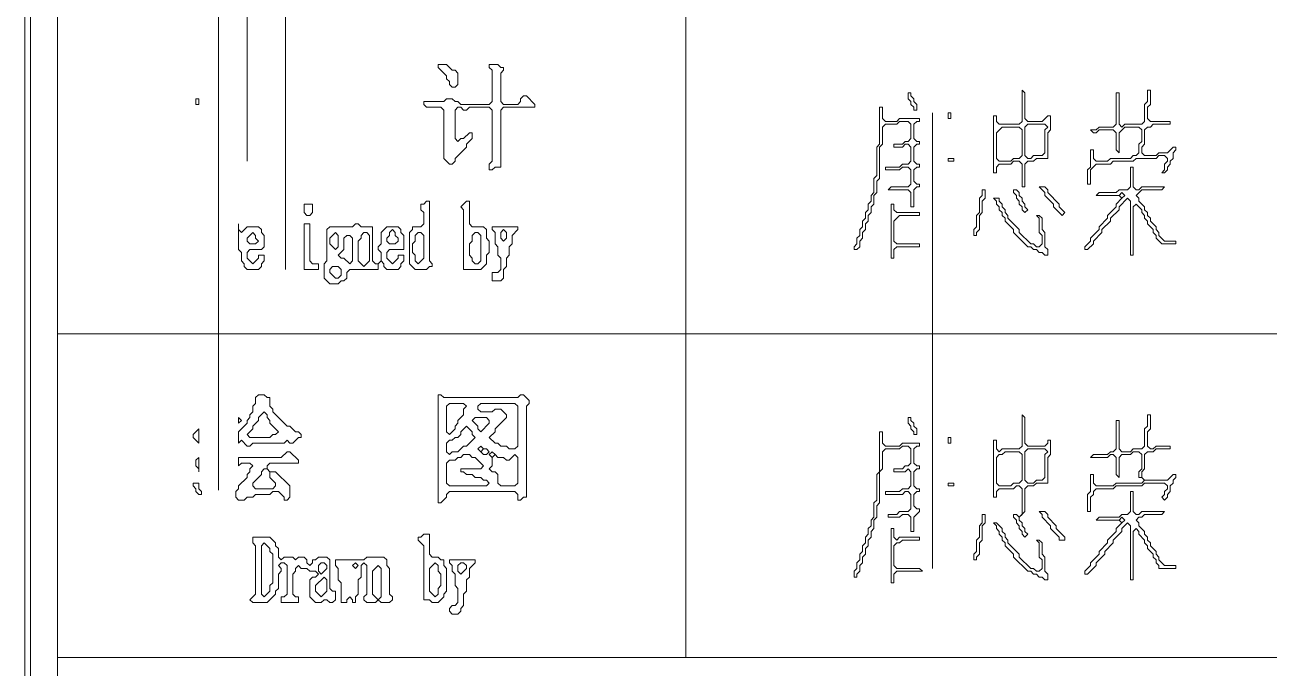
# Model space of a CAD drawing. Header units: millimetres. Extents: x 24 to 865, y 18 to 612.
# Drawn here: x 774.98 to 813.22, y 174.81 to 194.59 of the extents above; entities that cross this region are included whole.
import ezdxf

# ---------------------------------------------------------------- set-up
doc = ezdxf.new("R2010")
doc.units = ezdxf.units.MM
for name, color, linetype, lineweight in [('TRACE_CURVE', 6, 'Continuous', 0), ('TRACE_STRAIGHT', 5, 'Continuous', 0), ('TRACE_TEXT_SYMBOL', 6, 'Continuous', 0)]:
    doc.layers.add(name, color=color, linetype=linetype, lineweight=lineweight)

msp = doc.modelspace()

# ---------------------------------------------------------------- linework, layer by layer
at = {"layer": 'TRACE_CURVE', "color": 6}
msp.add_lwpolyline([(774.98, 600.7), (774.98, 28.726), (775.156, 28.726), (775.156, 600.7)], close=True, dxfattribs=at)
at = {"layer": 'TRACE_STRAIGHT', "color": 5}
for p, q in [((775.986, 601.456), (775.986, 27.883)), ((795.299, 274.996), (795.299, 175.135)), ((781.812, 212.99), (781.812, 190.395)), ((782.994, 212.815), (782.994, 187.067)), ((780.927, 203.533), (780.927, 180.281)), ((802.874, 191.884), (802.874, 177.872)), ((775.986, 185.087), (854.728, 185.087)), ((775.982, 175.135), (854.887, 175.135))]:
    msp.add_line(p, q, dxfattribs=at)
at = {"layer": 'TRACE_TEXT_SYMBOL', "color": 6}
for points in [[(789.256, 193.373), (789.256, 193.285), (789.343, 193.198), (789.343, 192.234), (789.256, 192.147), (788.38, 192.147), (788.292, 192.234), (788.205, 192.234), (788.117, 192.322), (787.942, 192.322), (787.854, 192.234), (787.241, 192.234), (787.241, 192.147), (787.329, 192.059), (787.767, 192.059), (787.854, 191.972), (787.854, 190.483), (788.03, 190.308), (788.117, 190.308), (788.205, 190.395), (788.205, 190.483), (788.555, 190.833), (788.555, 190.921), (788.73, 191.096), (788.73, 191.271), (788.643, 191.271), (788.467, 191.096), (788.38, 191.096), (788.292, 191.008), (788.205, 191.096), (788.205, 191.972), (788.292, 192.059), (788.38, 192.059), (788.467, 191.972), (788.555, 191.972), (788.643, 192.059), (789.256, 192.059), (789.343, 191.972), (789.343, 190.395), (789.256, 190.308), (789.256, 190.133), (789.343, 190.133), (789.431, 190.22), (789.606, 190.22), (789.606, 191.972), (789.694, 192.059), (790.657, 192.059), (790.657, 192.147), (790.394, 192.41), (790.307, 192.41), (790.219, 192.322), (790.219, 192.234), (790.131, 192.147), (789.694, 192.147), (789.606, 192.234), (789.606, 193.11), (789.694, 193.198), (789.694, 193.285), (789.606, 193.285), (789.518, 193.373)], [(787.679, 193.373), (787.679, 193.285), (787.942, 193.023), (787.942, 192.935), (788.03, 192.847), (788.03, 192.76), (788.117, 192.672), (788.205, 192.672), (788.292, 192.76), (788.292, 193.11), (788.205, 193.198), (788.117, 193.198), (787.942, 193.373)], [(802.13, 192.497), (802.13, 192.322), (802.217, 192.234), (802.217, 192.147), (802.305, 192.059), (802.305, 191.972), (802.392, 191.972), (802.392, 192.147), (802.305, 192.234), (802.305, 192.322), (802.217, 192.41), (802.217, 192.497)], [(805.633, 192.585), (805.633, 191.621), (805.545, 191.534), (804.932, 191.534), (804.845, 191.621), (804.845, 191.796), (804.757, 191.796), (804.757, 190.045), (804.845, 190.045), (804.845, 190.22), (804.932, 190.308), (805.283, 190.308), (805.37, 190.395), (805.545, 190.395), (805.633, 190.308), (805.633, 189.607), (805.72, 189.607), (805.72, 190.308), (805.808, 190.395), (805.983, 190.395), (806.071, 190.483), (806.421, 190.483), (806.421, 191.271), (806.509, 191.359), (806.509, 191.796), (806.421, 191.796), (806.246, 191.621), (805.808, 191.621), (805.72, 191.709), (805.72, 192.497)], [(780.235, 192.322), (780.235, 192.147), (780.323, 192.147), (780.323, 192.322)], [(803.356, 191.884), (803.443, 191.884), (803.443, 191.709), (803.356, 191.709)], [(805.02, 191.446), (805.545, 191.446), (805.633, 191.359), (805.633, 190.57), (805.545, 190.483), (805.37, 190.483), (805.283, 190.395), (804.932, 190.395), (804.845, 190.483), (804.845, 191.271)], [(805.72, 191.446), (805.808, 191.534), (806.333, 191.534), (806.421, 191.446), (806.333, 191.359), (806.333, 190.658), (806.246, 190.57), (805.983, 190.57), (805.896, 190.483), (805.808, 190.483), (805.72, 190.57)], [(803.356, 190.483), (803.356, 190.395), (803.531, 190.395), (803.531, 190.483)], [(804.407, 189.519), (804.407, 189.344), (804.319, 189.257), (804.319, 188.819), (804.232, 188.731), (804.232, 188.381), (804.144, 188.293), (804.144, 188.118), (804.232, 188.118), (804.232, 188.206), (804.319, 188.293), (804.319, 188.731), (804.407, 188.819), (804.407, 189.169), (804.494, 189.257), (804.494, 189.519)], [(805.37, 189.519), (805.37, 189.432), (805.458, 189.344), (805.458, 189.257), (805.545, 189.169), (805.545, 189.082), (805.633, 188.994), (805.633, 188.906), (805.72, 188.819), (805.808, 188.906), (805.72, 188.994), (805.72, 189.082), (805.633, 189.169), (805.633, 189.257), (805.545, 189.344), (805.545, 189.432), (805.458, 189.519)], [(806.158, 189.607), (806.333, 189.432), (806.333, 189.344), (806.596, 189.082), (806.596, 188.994), (806.859, 188.731), (806.947, 188.819), (806.771, 188.994), (806.771, 189.082), (806.421, 189.432), (806.421, 189.519), (806.333, 189.607)], [(808.611, 189.344), (808.698, 189.432), (808.786, 189.344), (808.698, 189.257)], [(783.563, 189.082), (783.563, 188.819), (783.651, 188.731), (783.738, 188.731), (783.826, 188.819), (783.826, 189.082)], [(787.329, 189.169), (787.241, 189.082), (787.154, 189.082), (787.154, 188.906), (787.241, 188.819), (787.241, 188.469), (787.154, 188.381), (786.891, 188.381), (786.891, 188.293), (786.804, 188.206), (786.804, 187.242), (786.979, 187.067), (787.329, 187.067), (787.417, 187.155), (787.504, 187.155), (787.504, 187.242), (787.417, 187.33), (787.417, 189.169)], [(788.555, 189.169), (788.38, 188.994), (788.467, 188.906), (788.467, 187.067), (788.993, 187.067), (789.168, 187.242), (789.168, 187.505), (789.256, 187.593), (789.256, 187.943), (789.168, 188.031), (789.168, 188.293), (789.081, 188.381), (788.73, 188.381), (788.643, 188.469), (788.643, 189.169)], [(801.604, 189.082), (801.604, 187.418), (801.692, 187.418), (801.692, 187.68), (801.779, 187.768), (802.48, 187.768), (802.48, 187.855), (801.779, 187.855), (801.692, 187.943), (801.692, 188.556), (801.867, 188.731), (802.48, 188.731), (802.48, 188.819), (801.779, 188.819), (801.692, 188.906), (801.692, 189.082)], [(804.757, 189.257), (804.845, 189.169), (804.845, 189.082), (804.932, 188.994), (804.932, 188.906), (805.02, 188.819), (805.02, 188.731), (805.107, 188.644), (805.107, 188.556), (805.37, 188.293), (805.37, 188.206), (805.808, 187.768), (805.896, 187.768), (805.983, 187.68), (806.071, 187.68), (806.158, 187.593), (806.246, 187.593), (806.333, 187.505), (806.421, 187.505), (806.421, 187.68), (806.333, 187.768), (806.333, 188.206), (806.246, 188.293), (806.246, 188.644), (806.158, 188.731), (806.071, 188.731), (806.158, 188.644), (806.158, 188.206), (806.246, 188.118), (806.246, 187.855), (806.158, 187.768), (806.071, 187.768), (805.983, 187.855), (805.896, 187.855), (805.545, 188.206), (805.545, 188.293), (805.195, 188.644), (805.195, 188.731), (805.107, 188.819), (805.107, 188.906), (805.02, 188.994), (805.02, 189.082), (804.932, 189.169), (804.932, 189.257)], [(781.549, 188.469), (781.549, 187.68), (781.636, 187.593), (781.636, 187.33), (781.724, 187.242), (781.724, 187.155), (781.812, 187.067), (782.162, 187.067), (782.249, 187.155), (782.249, 187.242), (782.337, 187.33), (782.337, 187.505), (782.162, 187.505), (782.162, 187.418), (781.987, 187.242), (781.812, 187.418), (781.812, 187.593), (781.899, 187.68), (782.249, 187.68), (782.337, 187.768), (782.337, 188.118), (782.249, 188.206), (782.249, 188.293), (782.162, 188.381), (781.812, 188.381), (781.636, 188.206), (781.549, 188.293)], [(781.987, 188.206), (782.074, 188.118), (782.074, 188.031), (782.162, 187.943), (782.074, 187.855), (781.899, 187.855), (781.812, 187.943), (781.812, 188.031)], [(783.563, 188.469), (783.563, 187.067), (784.001, 187.067), (784.001, 187.242), (783.826, 187.242), (783.738, 187.33), (783.738, 188.469)], [(785.14, 188.469), (785.052, 188.381), (784.351, 188.381), (784.264, 188.293), (784.264, 187.33), (784.176, 187.242), (784.176, 186.805), (784.351, 186.629), (784.614, 186.629), (784.702, 186.717), (784.789, 186.717), (784.877, 186.805), (784.877, 186.98), (784.964, 187.067), (785.84, 187.067), (785.84, 187.242), (785.928, 187.33), (786.015, 187.242), (786.015, 187.155), (786.103, 187.067), (786.453, 187.067), (786.541, 187.155), (786.541, 187.242), (786.628, 187.33), (786.628, 187.505), (786.453, 187.505), (786.453, 187.418), (786.278, 187.242), (786.103, 187.418), (786.103, 187.593), (786.19, 187.68), (786.628, 187.68), (786.628, 188.118), (786.541, 188.206), (786.541, 188.293), (786.453, 188.381), (786.103, 188.381), (785.928, 188.206), (785.928, 187.855), (785.84, 187.768), (785.84, 187.68), (785.928, 187.593), (785.928, 187.33), (785.84, 187.242), (785.753, 187.242), (785.665, 187.33), (785.665, 188.381), (785.315, 188.381), (785.227, 188.469)], [(784.526, 188.206), (784.614, 188.118), (784.614, 187.768), (784.526, 187.68), (784.351, 187.855), (784.351, 188.031)], [(785.315, 188.118), (785.402, 188.206), (785.49, 188.206), (785.577, 188.118), (785.577, 187.33), (785.402, 187.155), (785.227, 187.33), (785.227, 187.943), (785.315, 188.031)], [(786.19, 188.206), (786.278, 188.293), (786.366, 188.206), (786.366, 188.118), (786.453, 188.031), (786.453, 187.943), (786.366, 187.855), (786.19, 187.855), (786.103, 187.943), (786.103, 188.031), (786.19, 188.118)], [(786.979, 188.118), (787.066, 188.206), (787.154, 188.206), (787.241, 188.118), (787.241, 187.418), (787.066, 187.242), (786.979, 187.33), (786.979, 187.505), (786.891, 187.593), (786.891, 187.855), (786.979, 187.943)], [(788.73, 188.118), (788.818, 188.206), (788.905, 188.206), (788.993, 188.118), (788.993, 187.33), (788.905, 187.242), (788.818, 187.242), (788.73, 187.33), (788.73, 187.418), (788.643, 187.505), (788.643, 187.855), (788.73, 187.943)], [(789.343, 188.381), (789.343, 188.293), (789.431, 188.206), (789.431, 187.855), (789.518, 187.768), (789.518, 187.505), (789.606, 187.418), (789.606, 187.067), (789.518, 186.98), (789.343, 186.98), (789.343, 186.717), (789.606, 186.717), (789.694, 186.805), (789.694, 187.067), (789.781, 187.155), (789.781, 187.418), (789.869, 187.505), (789.869, 187.768), (789.956, 187.855), (789.956, 188.118), (790.131, 188.293), (790.131, 188.381)], [(789.606, 188.206), (789.694, 188.293), (789.781, 188.206), (789.781, 188.031), (789.694, 187.943), (789.606, 188.031)], [(784.789, 188.031), (784.877, 188.118), (784.964, 188.118), (785.052, 188.031), (785.052, 187.33), (784.964, 187.242), (784.789, 187.418), (784.702, 187.418), (784.614, 187.505), (784.789, 187.68)], [(784.351, 187.067), (784.439, 187.155), (784.614, 187.155), (784.702, 187.067), (784.702, 186.892), (784.614, 186.805), (784.526, 186.805), (784.351, 186.98)], [(782.162, 183.214), (782.074, 183.126), (782.074, 182.951), (781.987, 182.864), (781.987, 182.688), (781.899, 182.601), (781.899, 182.513), (781.812, 182.426), (781.812, 182.338), (781.549, 182.075), (781.549, 181.725), (781.636, 181.813), (781.812, 181.637), (781.899, 181.637), (781.987, 181.725), (782.95, 181.725), (783.038, 181.813), (783.125, 181.725), (783.213, 181.725), (783.388, 181.9), (783.476, 181.9), (783.476, 181.988), (783.388, 182.075), (783.3, 182.075), (783.125, 182.25), (783.038, 182.25), (782.6, 182.688), (782.6, 182.776), (782.512, 182.864), (782.512, 183.126), (782.425, 183.126), (782.337, 183.214)], [(787.679, 183.214), (787.679, 179.886), (787.767, 179.886), (787.942, 180.061), (787.942, 180.149), (788.03, 180.236), (790.044, 180.236), (790.131, 180.149), (790.131, 179.973), (790.219, 179.973), (790.307, 180.061), (790.394, 180.061), (790.394, 182.864), (790.482, 182.951), (790.482, 183.039), (790.307, 183.214), (790.219, 183.214), (790.131, 183.126), (787.854, 183.126), (787.767, 183.214)], [(787.942, 182.864), (788.03, 182.951), (788.467, 182.951), (788.555, 182.864), (788.467, 182.776), (788.467, 182.601), (788.292, 182.426), (788.292, 182.338), (788.205, 182.25), (788.205, 182.163), (788.03, 181.988), (787.942, 182.075)], [(788.905, 182.864), (788.993, 182.951), (790.044, 182.951), (790.131, 182.864), (790.131, 181.637), (790.044, 181.55), (789.869, 181.55), (789.781, 181.637), (789.606, 181.637), (789.518, 181.725), (789.431, 181.725), (789.256, 181.9), (789.431, 182.075), (789.431, 182.163), (789.781, 182.513), (789.781, 182.601), (789.606, 182.776), (789.431, 182.776), (789.343, 182.688), (788.993, 182.688), (788.905, 182.776)], [(781.549, 182.513), (781.549, 182.338), (781.636, 182.426)], [(782.337, 182.688), (782.425, 182.601), (782.425, 182.513), (782.512, 182.426), (782.512, 182.338), (782.775, 182.075), (782.687, 181.988), (782.6, 181.988), (782.512, 181.9), (781.899, 181.9), (781.812, 181.988), (781.987, 182.163), (781.987, 182.25), (782.162, 182.426), (782.162, 182.513)], [(788.73, 182.426), (788.818, 182.513), (789.168, 182.513), (789.256, 182.426), (789.256, 182.338), (788.993, 182.075), (788.905, 182.163), (788.905, 182.25)], [(802.13, 182.513), (802.13, 182.338), (802.217, 182.25), (802.217, 182.163), (802.305, 182.075), (802.305, 181.988), (802.392, 181.988), (802.392, 182.163), (802.305, 182.25), (802.305, 182.338), (802.217, 182.426), (802.217, 182.513)], [(805.633, 182.601), (805.633, 181.637), (805.545, 181.55), (805.02, 181.55), (804.932, 181.462), (804.845, 181.55), (804.845, 181.813), (804.757, 181.813), (804.757, 180.061), (804.845, 180.061), (804.845, 180.236), (804.932, 180.324), (805.37, 180.324), (805.458, 180.411), (805.545, 180.411), (805.633, 180.324), (805.633, 179.536), (805.545, 179.448), (805.458, 179.536), (805.37, 179.536), (805.37, 179.448), (805.458, 179.36), (805.458, 179.273), (805.545, 179.185), (805.545, 179.098), (805.633, 179.01), (805.633, 178.922), (805.72, 178.835), (805.808, 178.922), (805.72, 179.01), (805.72, 179.098), (805.633, 179.185), (805.633, 179.273), (805.545, 179.36), (805.545, 179.448), (805.72, 179.623), (805.72, 180.324), (805.808, 180.411), (805.983, 180.411), (806.071, 180.499), (806.421, 180.499), (806.421, 181.287), (806.509, 181.375), (806.509, 181.813), (806.421, 181.813), (806.421, 181.725), (806.333, 181.637), (805.808, 181.637), (805.72, 181.725), (805.72, 182.513)], [(780.323, 182.163), (780.148, 181.988), (780.148, 181.9), (780.323, 181.725)], [(788.555, 182.25), (788.73, 182.075), (788.73, 181.988), (788.818, 181.9), (788.555, 181.637), (788.467, 181.637), (788.292, 181.462), (788.117, 181.462), (788.03, 181.375), (787.942, 181.462), (787.942, 181.725), (788.03, 181.813), (788.117, 181.813), (788.205, 181.9), (788.292, 181.9), (788.38, 181.988), (788.38, 182.075)], [(803.356, 181.9), (803.443, 181.9), (803.443, 181.725), (803.356, 181.725)], [(780.323, 181.287), (780.235, 181.2), (780.235, 181.024), (780.323, 180.937), (780.323, 180.849)], [(783.038, 181.462), (782.862, 181.287), (781.549, 181.287), (781.549, 181.024), (781.636, 181.112), (781.899, 181.112), (781.987, 181.024), (781.899, 180.937), (781.899, 180.849), (781.812, 180.762), (781.812, 180.674), (781.549, 180.411), (781.549, 180.324), (781.461, 180.236), (781.461, 180.061), (781.549, 179.973), (781.724, 179.973), (781.812, 180.061), (781.987, 180.061), (782.074, 180.149), (782.512, 180.149), (782.6, 180.236), (782.775, 180.236), (782.95, 180.061), (782.95, 179.973), (783.038, 179.973), (783.125, 180.061), (783.125, 180.411), (782.687, 180.849), (782.512, 180.849), (782.425, 180.937), (782.425, 181.024), (782.512, 181.112), (783.388, 181.112), (783.388, 181.2), (783.125, 181.462)], [(788.38, 181.287), (788.467, 181.375), (788.643, 181.375), (788.73, 181.287), (788.818, 181.287), (789.081, 181.024), (788.993, 180.937), (788.38, 180.937), (788.38, 180.849), (788.467, 180.849), (788.555, 180.762), (788.73, 180.762), (788.818, 180.674), (788.993, 180.674), (789.081, 180.586), (789.168, 180.586), (789.256, 180.499), (789.168, 180.411), (788.03, 180.411), (787.942, 180.499), (787.942, 181.112), (788.03, 181.2), (788.205, 181.2), (788.292, 181.287)], [(788.905, 181.55), (788.993, 181.637), (789.081, 181.55), (788.993, 181.462)], [(788.993, 181.462), (789.081, 181.55), (789.168, 181.55), (789.256, 181.462), (789.168, 181.375), (789.081, 181.375)], [(789.256, 181.375), (789.343, 181.462), (789.431, 181.375), (789.343, 181.287)], [(789.343, 181.287), (789.431, 181.375), (789.518, 181.287), (789.694, 181.287), (789.781, 181.2), (789.869, 181.2), (790.044, 181.375), (790.131, 181.287), (790.131, 180.499), (790.044, 180.411), (789.606, 180.411), (789.518, 180.499), (789.518, 180.762), (789.431, 180.849), (789.343, 180.849), (789.256, 180.937), (789.343, 181.024)], [(805.02, 181.375), (805.107, 181.462), (805.545, 181.462), (805.633, 181.375), (805.633, 180.586), (805.545, 180.499), (805.37, 180.499), (805.283, 180.411), (804.932, 180.411), (804.845, 180.499), (804.845, 181.287), (804.932, 181.375)], [(805.72, 181.462), (805.808, 181.55), (806.333, 181.55), (806.421, 181.462), (806.333, 181.375), (806.333, 180.674), (806.246, 180.586), (806.071, 180.586), (805.983, 180.499), (805.808, 180.499), (805.72, 180.586)], [(782.249, 180.849), (782.337, 180.937), (782.425, 180.937), (782.512, 180.849), (782.512, 180.674), (782.687, 180.499), (782.687, 180.411), (782.6, 180.324), (782.074, 180.324), (781.987, 180.411), (781.987, 180.499), (782.249, 180.762)], [(780.148, 180.499), (780.148, 180.411), (780.235, 180.324), (780.235, 180.236), (780.323, 180.149), (780.41, 180.149), (780.41, 180.236), (780.323, 180.324), (780.323, 180.499)], [(803.356, 180.499), (803.356, 180.411), (803.531, 180.411), (803.531, 180.499)], [(804.407, 179.536), (804.407, 179.273), (804.319, 179.185), (804.319, 178.835), (804.232, 178.747), (804.232, 178.397), (804.144, 178.309), (804.144, 178.134), (804.232, 178.134), (804.232, 178.222), (804.319, 178.309), (804.319, 178.66), (804.407, 178.747), (804.407, 179.185), (804.494, 179.273), (804.494, 179.536)], [(806.158, 179.623), (806.246, 179.536), (806.246, 179.448), (806.509, 179.185), (806.509, 179.098), (806.771, 178.835), (806.771, 178.747), (806.947, 178.747), (806.947, 178.835), (806.684, 179.098), (806.684, 179.185), (806.421, 179.448), (806.421, 179.536), (806.333, 179.623)], [(808.611, 179.36), (808.698, 179.448), (808.786, 179.36), (808.698, 179.273)], [(801.604, 179.098), (801.604, 177.434), (801.692, 177.434), (801.692, 177.696), (801.779, 177.784), (802.568, 177.784), (802.48, 177.872), (801.779, 177.872), (801.692, 177.959), (801.692, 178.572), (801.779, 178.66), (801.867, 178.66), (801.955, 178.747), (802.48, 178.747), (802.48, 178.835), (801.867, 178.835), (801.779, 178.747), (801.692, 178.835), (801.692, 179.098)], [(804.757, 179.273), (804.845, 179.185), (804.845, 179.098), (804.932, 179.01), (804.932, 178.922), (805.02, 178.835), (805.02, 178.747), (805.107, 178.66), (805.107, 178.572), (805.37, 178.309), (805.37, 178.222), (805.808, 177.784), (805.896, 177.784), (805.983, 177.696), (806.071, 177.696), (806.158, 177.609), (806.246, 177.609), (806.333, 177.521), (806.421, 177.521), (806.421, 177.696), (806.333, 177.784), (806.333, 178.222), (806.246, 178.309), (806.246, 178.66), (806.158, 178.747), (806.071, 178.747), (806.158, 178.66), (806.158, 178.222), (806.246, 178.134), (806.246, 177.872), (806.158, 177.784), (806.071, 177.784), (805.983, 177.872), (805.896, 177.872), (805.545, 178.222), (805.545, 178.309), (805.195, 178.66), (805.195, 178.747), (805.107, 178.835), (805.107, 178.922), (805.02, 179.01), (805.02, 179.098), (804.845, 179.273)], [(782.249, 178.572), (782.337, 178.66), (782.512, 178.485), (782.512, 178.397), (782.6, 178.309), (782.6, 177.434), (782.512, 177.346), (782.512, 177.171), (782.337, 176.996), (782.249, 177.083)], [(787.241, 178.922), (787.154, 178.835), (787.066, 178.835), (787.066, 178.747), (787.241, 178.572), (787.241, 176.908), (787.417, 176.908), (787.504, 176.821), (787.679, 176.821), (787.854, 176.996), (787.854, 177.083), (787.942, 177.171), (787.942, 177.872), (787.854, 177.959), (787.854, 178.134), (787.767, 178.134), (787.679, 178.222), (787.504, 178.222), (787.417, 178.309), (787.417, 178.922)], [(785.49, 178.222), (785.402, 178.134), (784.526, 178.134), (784.526, 177.959), (784.614, 177.872), (784.614, 177.521), (784.702, 177.434), (784.702, 176.821), (784.877, 176.821), (784.877, 176.908), (784.964, 176.996), (785.052, 176.908), (785.052, 176.821), (785.14, 176.821), (785.14, 176.996), (785.227, 177.083), (785.227, 177.521), (785.315, 177.609), (785.315, 177.959), (785.402, 178.047), (785.49, 177.959), (785.49, 177.083), (785.402, 176.996), (785.402, 176.908), (785.49, 176.821), (785.753, 176.821), (785.84, 176.908), (785.928, 176.821), (786.19, 176.821), (786.278, 176.908), (786.278, 176.996), (786.19, 177.083), (786.19, 177.872), (786.103, 177.959), (786.103, 178.134), (786.015, 178.222)], [(784.001, 177.959), (784.089, 178.047), (784.176, 178.047), (784.264, 177.959), (784.264, 177.872), (784.089, 177.696), (784.001, 177.784)], [(785.052, 177.959), (785.14, 178.047), (785.227, 177.959), (785.14, 177.872)], [(785.84, 177.959), (785.928, 177.872), (785.928, 176.996), (785.84, 176.908), (785.665, 177.083), (785.665, 177.784)], [(787.592, 178.047), (787.679, 177.959), (787.679, 177.784), (787.767, 177.696), (787.767, 177.346), (787.679, 177.258), (787.679, 177.083), (787.592, 176.996), (787.417, 177.171), (787.417, 177.872)], [(788.03, 178.134), (788.03, 178.047), (788.117, 177.959), (788.117, 177.784), (788.205, 177.696), (788.205, 177.346), (788.292, 177.258), (788.292, 176.821), (788.205, 176.733), (788.117, 176.733), (788.03, 176.645), (788.03, 176.558), (788.117, 176.47), (788.292, 176.47), (788.38, 176.558), (788.38, 176.645), (788.467, 176.733), (788.467, 177.083), (788.555, 177.171), (788.555, 177.521), (788.643, 177.609), (788.643, 177.872), (788.818, 178.047), (788.818, 178.134)], [(788.292, 177.959), (788.38, 178.047), (788.467, 178.047), (788.555, 177.959), (788.555, 177.872), (788.38, 177.696), (788.292, 177.784)], [(784.176, 177.609), (784.264, 177.521), (784.264, 177.171), (784.089, 176.996), (783.913, 177.171), (783.913, 177.346)]]:
    msp.add_lwpolyline(points, close=True, dxfattribs=at)
for points in [[(809.486, 192.585), (809.486, 192.234), (809.399, 192.147), (809.399, 191.621), (809.311, 191.534), (808.786, 191.534), (808.698, 191.446), (808.611, 191.534), (808.611, 192.497), (808.523, 192.497), (808.523, 191.534), (808.435, 191.446), (807.997, 191.446), (807.91, 191.359), (807.735, 191.359), (807.822, 191.271), (807.91, 191.271), (807.997, 191.359), (808.435, 191.359), (808.523, 191.271), (808.523, 190.746), (808.611, 190.658), (808.611, 191.271), (808.786, 191.446), (809.224, 191.446), (809.311, 191.359), (809.311, 191.008), (809.224, 190.921), (809.224, 190.658), (809.136, 190.57), (809.048, 190.57), (808.961, 190.483), (808.348, 190.483), (808.26, 190.395), (807.91, 190.395), (807.822, 190.483), (807.822, 190.746), (807.735, 190.746), (807.735, 190.22), (807.647, 190.133), (807.647, 189.695), (807.735, 189.695), (807.735, 190.133), (807.91, 190.308), (808.348, 190.308), (808.435, 190.395), (809.048, 190.395), (809.136, 190.483), (809.749, 190.483), (809.837, 190.57), (810.012, 190.57), (810.099, 190.483), (810.099, 190.395), (810.012, 190.308), (810.012, 190.133), (809.924, 190.045), (810.012, 190.045), (810.099, 190.133), (810.099, 190.22), (810.187, 190.308), (810.187, 190.395), (810.274, 190.483), (810.274, 190.658), (810.362, 190.746)], [(810.362, 190.746), (810.362, 190.833), (810.274, 190.833), (810.099, 190.658), (809.837, 190.658), (809.749, 190.57), (809.399, 190.57), (809.311, 190.658), (809.311, 190.833), (809.399, 190.921), (809.399, 191.359), (809.486, 191.446), (809.574, 191.446), (809.661, 191.534), (810.187, 191.534), (810.187, 191.621), (809.574, 191.621), (809.486, 191.709), (809.486, 192.059), (809.574, 192.147), (809.574, 192.585), (809.486, 192.585)], [(801.254, 192.059), (801.254, 190.921), (801.166, 190.833), (801.166, 189.957), (801.079, 189.87), (801.079, 189.432), (800.991, 189.344), (800.991, 189.169), (800.904, 189.082), (800.904, 188.906), (800.816, 188.819), (800.816, 188.644), (800.728, 188.556), (800.728, 188.381), (800.641, 188.293), (800.641, 188.118), (800.553, 188.031), (800.553, 187.855), (800.466, 187.768), (800.466, 187.68), (800.553, 187.68), (800.641, 187.768), (800.641, 187.943), (800.728, 188.031), (800.728, 188.206), (800.816, 188.293), (800.816, 188.469), (800.904, 188.556), (800.904, 188.731), (800.991, 188.819), (800.991, 188.994), (801.079, 189.082), (801.079, 189.344), (801.166, 189.432), (801.166, 189.782), (801.254, 189.87), (801.254, 190.833), (801.342, 190.921), (801.342, 191.446), (801.429, 191.534), (801.779, 191.534), (801.867, 191.621), (802.13, 191.621), (802.217, 191.534), (802.217, 191.096), (802.13, 191.008), (802.042, 191.008), (801.955, 190.921), (801.692, 190.921), (801.692, 190.833), (801.955, 190.833), (802.042, 190.921), (802.13, 190.921), (802.217, 190.833), (802.217, 190.395), (802.13, 190.308), (801.955, 190.308), (801.867, 190.22), (801.429, 190.22), (801.429, 190.133), (801.867, 190.133), (801.955, 190.22), (802.13, 190.22), (802.217, 190.133)], [(802.217, 190.133), (802.217, 189.695), (802.13, 189.607), (801.604, 189.607), (801.517, 189.519), (802.13, 189.519), (802.217, 189.432), (802.217, 188.994), (802.305, 188.994), (802.305, 189.519), (802.392, 189.607), (802.48, 189.607), (802.48, 189.695), (802.392, 189.695), (802.305, 189.782), (802.305, 190.133), (802.392, 190.22), (802.48, 190.22), (802.48, 190.308), (802.392, 190.308), (802.305, 190.395), (802.305, 190.833), (802.392, 190.921), (802.48, 190.921), (802.48, 191.008), (802.392, 191.008), (802.305, 191.096), (802.305, 191.534), (802.392, 191.621), (802.48, 191.621), (802.48, 191.709), (801.867, 191.709), (801.779, 191.621), (801.429, 191.621), (801.342, 191.709), (801.342, 192.059), (801.254, 192.059)], [(808.961, 190.22), (808.961, 189.607), (808.873, 189.519), (808.611, 189.519), (808.523, 189.432), (807.997, 189.432), (807.91, 189.344), (808.611, 189.344), (808.698, 189.257), (808.523, 189.082), (808.523, 188.994), (808.26, 188.731), (808.26, 188.644), (807.997, 188.381), (807.997, 188.293), (807.735, 188.031), (807.735, 187.943), (807.56, 187.768), (807.56, 187.68), (807.647, 187.68), (807.822, 187.855), (807.822, 187.943), (808.085, 188.206), (808.085, 188.293), (808.348, 188.556), (808.348, 188.644), (808.611, 188.906), (808.611, 188.994), (808.873, 189.257), (808.961, 189.169), (808.961, 187.505), (809.048, 187.505), (809.048, 188.994), (809.136, 189.082), (809.311, 188.906), (809.311, 188.819), (809.399, 188.731), (809.399, 188.644), (809.486, 188.556), (809.486, 188.469), (809.661, 188.293), (809.661, 188.206), (809.749, 188.118), (809.749, 188.031), (809.924, 187.855), (810.362, 187.855), (810.362, 187.943), (810.012, 187.943), (809.837, 188.118), (809.837, 188.206), (809.749, 188.293), (809.749, 188.381), (809.574, 188.556), (809.574, 188.644), (809.486, 188.731), (809.486, 188.819), (809.399, 188.906), (809.399, 188.994), (809.224, 189.169), (809.224, 189.257), (809.136, 189.344), (809.311, 189.519), (809.924, 189.519), (810.012, 189.607)], [(810.012, 189.607), (809.311, 189.607), (809.224, 189.519), (809.136, 189.519), (809.048, 189.607), (809.048, 190.22), (808.961, 190.22)], [(809.486, 182.601), (809.486, 182.25), (809.399, 182.163), (809.399, 181.637), (809.311, 181.55), (809.048, 181.55), (808.961, 181.462), (808.698, 181.462), (808.611, 181.55), (808.611, 182.426), (808.523, 182.426), (808.523, 181.55), (808.435, 181.462), (808.348, 181.462), (808.26, 181.375), (807.822, 181.375), (807.735, 181.287), (808.26, 181.287), (808.348, 181.375), (808.435, 181.375), (808.523, 181.287), (808.523, 180.762), (808.611, 180.674), (808.611, 181.287), (808.698, 181.375), (808.961, 181.375), (809.048, 181.462), (809.224, 181.462), (809.311, 181.375), (809.311, 180.937), (809.224, 180.849), (809.224, 180.674), (809.311, 180.674), (809.399, 180.586), (809.311, 180.499), (808.523, 180.499), (808.435, 180.411), (807.91, 180.411), (807.822, 180.499), (807.822, 180.762), (807.735, 180.762), (807.735, 180.236), (807.647, 180.149), (807.647, 179.623), (807.735, 179.623), (807.735, 180.061), (807.822, 180.149), (807.822, 180.236), (807.91, 180.324), (808.435, 180.324), (808.523, 180.411), (809.311, 180.411), (809.399, 180.499), (810.012, 180.499), (810.099, 180.411), (810.099, 180.324), (810.012, 180.236), (810.012, 180.149), (809.924, 180.061), (810.012, 179.973), (810.099, 180.061), (810.099, 180.149), (810.187, 180.236), (810.187, 180.411)], [(810.187, 180.411), (810.274, 180.499), (810.274, 180.586), (810.362, 180.674), (810.362, 180.762), (810.274, 180.762), (810.099, 180.586), (809.399, 180.586), (809.311, 180.674), (809.311, 180.849), (809.399, 180.937), (809.399, 181.375), (809.486, 181.462), (809.661, 181.462), (809.749, 181.55), (810.187, 181.55), (810.187, 181.637), (809.749, 181.637), (809.661, 181.55), (809.574, 181.55), (809.486, 181.637), (809.486, 182.075), (809.574, 182.163), (809.574, 182.601), (809.486, 182.601)], [(801.254, 182.075), (801.254, 180.849), (801.166, 180.762), (801.166, 179.973), (801.079, 179.886), (801.079, 179.448), (800.991, 179.36), (800.991, 179.185), (800.904, 179.098), (800.904, 178.922), (800.816, 178.835), (800.816, 178.66), (800.728, 178.572), (800.728, 178.397), (800.641, 178.309), (800.641, 178.134), (800.553, 178.047), (800.553, 177.872), (800.466, 177.784), (800.466, 177.609), (800.553, 177.609), (800.553, 177.696), (800.641, 177.784), (800.641, 177.959), (800.728, 178.047), (800.728, 178.222), (800.816, 178.309), (800.816, 178.485), (800.904, 178.572), (800.904, 178.747), (800.991, 178.835), (800.991, 179.01), (801.079, 179.098), (801.079, 179.36), (801.166, 179.448), (801.166, 179.798), (801.254, 179.886), (801.254, 180.849), (801.342, 180.937), (801.342, 181.462), (801.429, 181.55), (801.867, 181.55), (801.955, 181.637), (802.13, 181.637), (802.217, 181.55), (802.217, 181.112), (802.13, 181.024), (802.042, 181.024), (801.955, 180.937), (801.692, 180.937), (801.692, 180.849), (802.042, 180.849), (802.13, 180.937), (802.217, 180.849), (802.217, 180.411), (802.13, 180.324), (801.955, 180.324), (801.867, 180.236), (801.429, 180.236), (801.429, 180.149), (801.955, 180.149), (802.042, 180.236), (802.13, 180.236), (802.217, 180.149)], [(802.217, 180.149), (802.217, 179.711), (802.13, 179.623), (801.867, 179.623), (801.779, 179.536), (801.517, 179.536), (801.517, 179.448), (801.867, 179.448), (801.955, 179.536), (802.13, 179.536), (802.217, 179.448), (802.217, 179.01), (802.305, 179.01), (802.305, 179.448), (802.48, 179.623), (802.48, 179.711), (802.392, 179.711), (802.305, 179.798), (802.305, 180.149), (802.392, 180.236), (802.48, 180.236), (802.48, 180.324), (802.392, 180.324), (802.305, 180.411), (802.305, 180.849), (802.392, 180.937), (802.48, 180.937), (802.48, 181.024), (802.392, 181.024), (802.305, 181.112), (802.305, 181.55), (802.392, 181.637), (802.48, 181.637), (802.48, 181.725), (801.955, 181.725), (801.867, 181.637), (801.429, 181.637), (801.342, 181.725), (801.342, 182.075), (801.254, 182.075)], [(808.961, 180.236), (808.961, 179.623), (808.873, 179.536), (808.698, 179.536), (808.611, 179.448), (807.997, 179.448), (807.91, 179.36), (808.611, 179.36), (808.698, 179.273), (808.523, 179.098), (808.523, 179.01), (808.26, 178.747), (808.26, 178.66), (807.997, 178.397), (807.997, 178.309), (807.735, 178.047), (807.735, 177.959), (807.56, 177.784), (807.56, 177.696), (807.647, 177.696), (807.91, 177.959), (807.91, 178.047), (808.173, 178.309), (808.173, 178.397), (808.435, 178.66), (808.435, 178.747), (808.698, 179.01), (808.698, 179.098), (808.873, 179.273), (808.961, 179.185), (808.961, 177.521), (809.048, 177.521), (809.048, 179.01), (809.136, 179.098), (809.224, 179.01), (809.224, 178.922), (809.399, 178.747), (809.399, 178.66), (809.486, 178.572), (809.486, 178.485), (809.661, 178.309), (809.661, 178.222), (809.749, 178.134), (809.749, 178.047), (809.837, 177.959), (809.837, 177.872), (810.362, 177.872), (810.362, 177.959), (810.012, 177.959), (809.837, 178.134), (809.837, 178.222), (809.749, 178.309), (809.749, 178.397), (809.574, 178.572), (809.574, 178.66), (809.486, 178.747), (809.486, 178.835), (809.399, 178.922), (809.399, 179.01), (809.224, 179.185), (809.224, 179.273), (809.136, 179.36), (809.224, 179.448), (809.311, 179.448)], [(809.311, 179.448), (809.399, 179.536), (809.924, 179.536), (810.012, 179.623), (809.311, 179.623), (809.224, 179.536), (809.136, 179.536), (809.048, 179.623), (809.048, 180.236), (808.961, 180.236)], [(781.987, 178.835), (781.987, 178.66), (782.074, 178.572), (782.074, 177.083), (781.899, 176.908), (781.987, 176.821), (782.425, 176.821), (782.687, 177.083), (782.687, 177.171), (782.775, 177.258), (782.775, 177.696), (782.862, 177.784), (782.862, 177.872), (782.775, 177.959), (782.862, 178.047), (782.95, 178.047), (783.038, 177.959), (783.038, 177.083), (782.95, 176.996), (782.862, 176.996), (782.862, 176.821), (783.388, 176.821), (783.388, 176.996), (783.3, 176.996), (783.213, 177.083), (783.213, 177.696), (783.3, 177.784), (783.3, 177.872), (783.388, 177.959), (783.476, 177.872), (783.651, 177.872), (783.738, 177.784), (783.913, 177.784), (784.001, 177.696), (783.913, 177.609), (783.826, 177.609), (783.738, 177.521), (783.738, 176.996), (783.913, 176.821), (784.089, 176.821), (784.176, 176.908), (784.264, 176.908), (784.351, 176.821), (784.439, 176.821), (784.526, 176.908), (784.526, 177.171), (784.439, 177.171), (784.351, 177.258), (784.351, 178.134), (784.264, 178.222), (784.001, 178.222), (783.913, 178.134), (783.826, 178.134), (783.826, 178.047), (783.738, 177.959), (783.651, 178.047), (783.651, 178.134), (783.563, 178.222), (783.388, 178.222), (783.3, 178.134), (783.213, 178.222), (782.95, 178.222), (782.862, 178.134), (782.775, 178.222)], [(782.775, 178.222), (782.775, 178.485), (782.687, 178.572), (782.687, 178.66), (782.512, 178.835), (781.987, 178.835)]]:
    msp.add_lwpolyline(points, dxfattribs=at)

doc.saveas('drawing.dxf')
